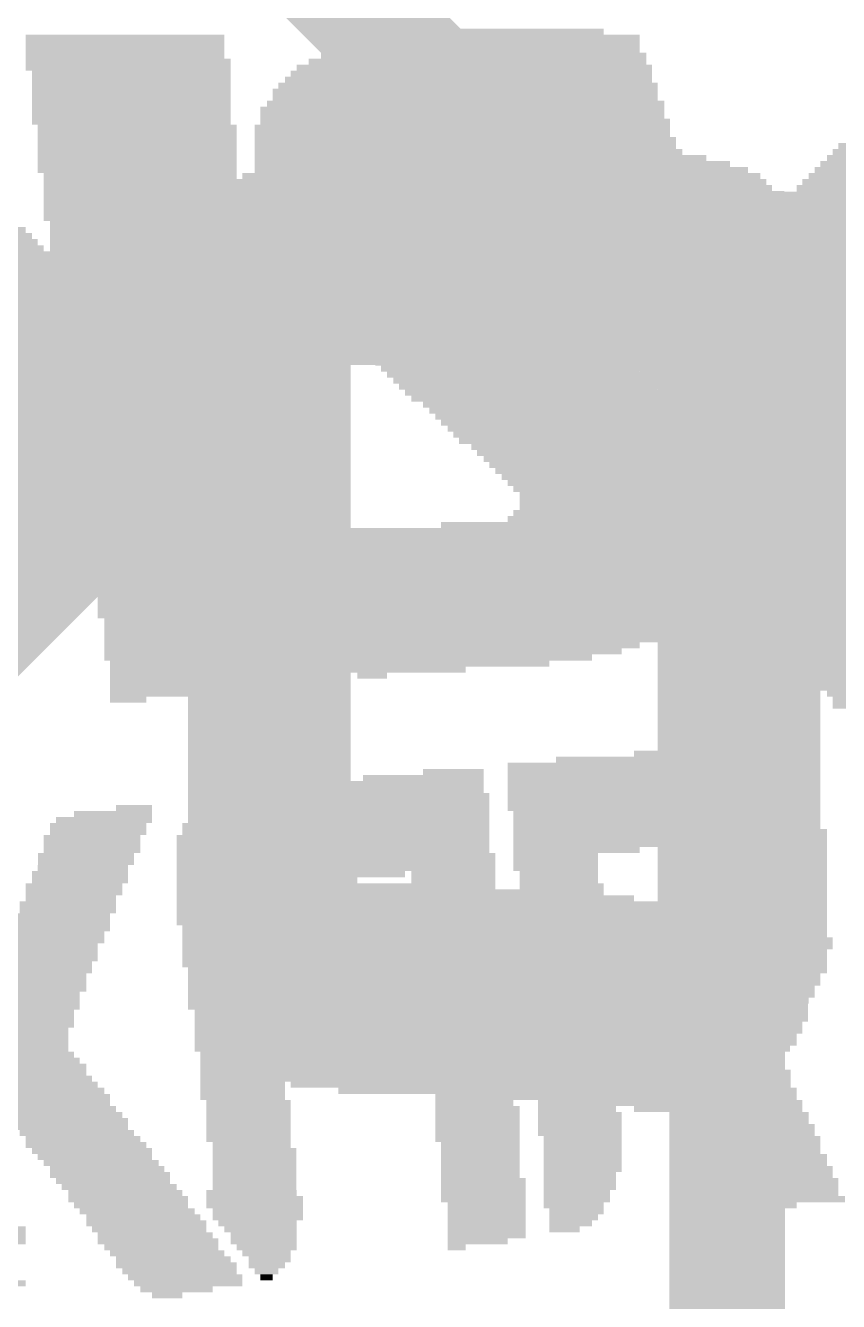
# Model space of a CAD drawing. Extents: x 0 to 53.3, y -0.3 to 28.3.
# Drawn here: x 21.156 to 24.013, y 7.578 to 12.065 of the extents above; entities that cross this region are included whole.
import ezdxf

# ---------------------------------------------------------------- set-up
doc = ezdxf.new("R2010")
doc.units = 0
for name, color, linetype in [('1', 12, 'CONTINUOUS'), ('16', 5, 'CONTINUOUS'), ('200', 132, 'CONTINUOUS'), ('201', 6, 'CONTINUOUS')]:
    doc.layers.add(name, color=color, linetype=linetype)

# ---------------------------------------------------------------- blocks, each defined once
blk = doc.blocks.new('RECT')
blk.add_solid([(-0.5, -0.5), (0.5, -0.5), (-0.5, 0.5), (0.5, 0.5)])

msp = doc.modelspace()

# ---------------------------------------------------------------- linework, layer by layer
at = {"layer": '1', "const_width": 0.4064}
for points in [[(14.2429, 20.208), (23.622, 10.8289)], [(23.622, 10.8289), (23.622, 2.286)]]:
    msp.add_lwpolyline(points, dxfattribs=at)
at = {"layer": '1', "const_width": 0.2032}
for points in [[(23.7236, 10.8289, 1), (23.5204, 10.8289)], [(23.5502, 10.7571, 1), (23.6938, 10.9007)]]:
    msp.add_lwpolyline(points, format="xyb", dxfattribs=at)
at = {"layer": '16', "const_width": 0.6096}
for points in [[(22.098, 11.176), (17.78, 6.858)], [(28.2109, 11.176), (22.098, 11.176)]]:
    msp.add_lwpolyline(points, dxfattribs=at)
at = {"layer": '16', "const_width": 0.3048}
for points in [[(22.098, 11.3284, 1), (22.098, 11.0236)], [(22.2058, 11.0682, 1), (21.9902, 11.2838)]]:
    msp.add_lwpolyline(points, format="xyb", dxfattribs=at)

# ---------------------------------------------------------------- block references
at = {"layer": '200'}
for p, xscale, yscale in [((21.5049, 12.0227), 0.6985, 0.0211), ((22.8498, 12.0227), 0.9296, 0.0211), ((22.86, 12.0438), 0.6553, 0.0211), ((21.5049, 12.0015), 0.6985, 0.0213), ((21.5049, 11.9803), 0.6985, 0.0211), ((22.7749, 11.9803), 1.0795, 0.0211), ((22.8067, 12.0015), 1.016, 0.0213), ((21.5049, 11.9592), 0.6985, 0.0211), ((21.5163, 11.938), 0.7214, 0.0213), ((22.7444, 11.938), 1.1862, 0.0213), ((22.766, 11.9592), 1.143, 0.0211), ((21.5163, 11.9168), 0.7214, 0.0211), ((21.5278, 11.8957), 0.6985, 0.0211), ((22.7228, 11.8957), 1.27, 0.0211), ((22.733, 11.9168), 1.2497, 0.0211), ((21.5278, 11.8745), 0.6985, 0.0213), ((21.5278, 11.8533), 0.6985, 0.0211), ((22.7114, 11.8533), 1.3335, 0.0211), ((22.7127, 11.8745), 1.2903, 0.0213), ((21.5278, 11.8322), 0.6985, 0.0211), ((21.5278, 11.811), 0.6985, 0.0213), ((22.7013, 11.8322), 1.3538, 0.0211), ((22.7013, 11.811), 1.3538, 0.0213), ((21.5278, 11.7898), 0.6985, 0.0211), ((21.5278, 11.7687), 0.6985, 0.0211), ((21.5278, 11.7475), 0.6985, 0.0213), ((22.6911, 11.7687), 1.4199, 0.0211), ((22.6911, 11.7475), 1.4199, 0.0213), ((22.7025, 11.7898), 1.397, 0.0211), ((21.5278, 11.7263), 0.6985, 0.0211), ((21.5481, 11.7052), 0.6985, 0.0211), ((22.6911, 11.7052), 1.4605, 0.0211), ((22.7013, 11.7263), 1.4402, 0.0211), ((21.5481, 11.684), 0.6985, 0.0213), ((21.5481, 11.6628), 0.6985, 0.0211), ((22.6911, 11.684), 1.4605, 0.0213), ((22.7013, 11.6628), 1.4808, 0.0211), ((21.5481, 11.6417), 0.6985, 0.0211), ((21.5481, 11.6205), 0.6985, 0.0213), ((22.7013, 11.6417), 1.4808, 0.0211), ((22.7127, 11.6205), 1.5037, 0.0213), ((24.7764, 11.6205), 1.5672, 0.0213), ((24.7866, 11.6417), 1.5469, 0.0211), ((21.5481, 11.5993), 0.6985, 0.0211), ((21.5481, 11.5782), 0.6985, 0.0211), ((22.7127, 11.5993), 1.5037, 0.0211), ((22.7127, 11.5782), 1.5037, 0.0211), ((24.765, 11.5782), 1.6307, 0.0211), ((24.7764, 11.5993), 1.6078, 0.0211), ((21.5481, 11.557), 0.6985, 0.0213), ((21.5583, 11.5358), 0.6782, 0.0211), ((22.7228, 11.557), 1.524, 0.0213), ((22.7228, 11.5358), 1.524, 0.0211), ((24.7548, 11.5358), 1.6916, 0.0211), ((24.7548, 11.557), 1.651, 0.0213), ((21.5684, 11.4935), 0.6985, 0.0213), ((21.5583, 11.5147), 0.6782, 0.0211), ((22.7228, 11.5147), 1.524, 0.0211), ((22.352, 11.4935), 0.7823, 0.0213), ((24.7333, 11.4935), 1.7348, 0.0213), ((24.7434, 11.5147), 1.7145, 0.0211), ((21.5684, 11.4723), 0.6985, 0.0211), ((21.5684, 11.4512), 0.6985, 0.0211), ((22.3418, 11.4723), 0.762, 0.0211), ((22.3418, 11.4512), 0.762, 0.0211), ((24.7345, 11.4512), 1.778, 0.0211), ((24.7333, 11.4723), 1.7348, 0.0211), ((21.5684, 11.43), 0.6985, 0.0213), ((21.5684, 11.4088), 0.6985, 0.0211), ((21.5684, 11.3877), 0.6985, 0.0211), ((22.3418, 11.43), 0.762, 0.0213), ((22.352, 11.4088), 0.7823, 0.0211), ((22.3622, 11.3877), 0.762, 0.0211), ((24.2468, 11.3877), 0.889, 0.0211), ((24.3307, 11.43), 1.016, 0.0213), ((24.2888, 11.4088), 0.9322, 0.0211), ((20.4889, 11.3453), 1.3335, 0.0211), ((21.5798, 11.3665), 0.6756, 0.0213), ((21.5798, 11.3453), 0.6756, 0.0211), ((22.3736, 11.3665), 0.7849, 0.0213), ((22.3838, 11.3453), 0.8052, 0.0211), ((24.2049, 11.3665), 0.8458, 0.0213), ((24.1948, 11.3453), 0.8255, 0.0211), ((20.5003, 11.3242), 1.3564, 0.0211), ((20.5105, 11.303), 1.3767, 0.0213), ((21.5798, 11.3242), 0.6756, 0.0211), ((21.5913, 11.303), 0.6985, 0.0213), ((22.4053, 11.3242), 0.8026, 0.0211), ((22.4168, 11.303), 0.8255, 0.0213), ((24.1516, 11.303), 0.7849, 0.0213), ((24.1618, 11.3242), 0.8052, 0.0211), ((20.5207, 11.2818), 1.397, 0.0211), ((20.8928, 11.2607), 2.0955, 0.0211), ((21.5913, 11.2818), 0.6985, 0.0211), ((22.4371, 11.2818), 0.8255, 0.0211), ((22.4473, 11.2607), 0.8458, 0.0211), ((24.13, 11.2818), 0.7823, 0.0211), ((24.1198, 11.2607), 0.762, 0.0211), ((20.8928, 11.2395), 2.0955, 0.0213), ((20.8928, 11.2183), 2.0955, 0.0211), ((22.4688, 11.2395), 0.8484, 0.0213), ((22.479, 11.2183), 0.8687, 0.0211), ((24.0881, 11.2183), 0.7391, 0.0211), ((24.1097, 11.2395), 0.7417, 0.0213), ((20.8928, 11.1972), 2.0955, 0.0211), ((20.8928, 11.176), 2.0955, 0.0213), ((22.512, 11.1972), 0.889, 0.0211), ((22.5323, 11.176), 0.889, 0.0213), ((24.0779, 11.1972), 0.7188, 0.0211), ((24.0779, 11.176), 0.7188, 0.0213), ((20.8928, 11.1548), 2.0955, 0.0211), ((20.9029, 11.1337), 2.0752, 0.0211), ((22.5425, 11.1548), 0.9093, 0.0211), ((22.5641, 11.1337), 0.9119, 0.0211), ((24.0563, 11.1548), 0.7214, 0.0211), ((24.0449, 11.1337), 0.6985, 0.0211), ((20.9029, 11.1125), 2.0752, 0.0213), ((20.9131, 11.0913), 2.0955, 0.0211), ((22.5857, 11.1125), 0.9093, 0.0213), ((22.606, 11.0913), 0.9093, 0.0211), ((24.0246, 11.0913), 0.6985, 0.0211), ((24.0449, 11.1125), 0.6985, 0.0213), ((20.9131, 11.0702), 2.0955, 0.0211), ((20.9131, 11.049), 2.0955, 0.0213), ((22.6276, 11.0702), 0.9119, 0.0211), ((22.6492, 11.049), 0.9093, 0.0213), ((24.0246, 11.0702), 0.6985, 0.0211), ((24.0144, 11.049), 0.6782, 0.0213), ((20.9131, 11.0278), 2.0955, 0.0211), ((20.9232, 11.0067), 2.0752, 0.0211), ((21.2839, 10.9855), 1.3538, 0.0213), ((22.6695, 11.0278), 0.9093, 0.0211), ((22.6911, 11.0067), 0.9119, 0.0211), ((22.7127, 10.9855), 0.9093, 0.0213), ((24.5859, 10.9855), 1.8618, 0.0213), ((24.0144, 11.0278), 0.6782, 0.0211), ((24.1097, 11.0067), 0.8687, 0.0211), ((21.2941, 10.9643), 1.3335, 0.0211), ((21.3042, 10.9432), 1.3132, 0.0211), ((22.733, 10.9643), 0.9093, 0.0211), ((22.7647, 10.9432), 0.9322, 0.0211), ((24.5859, 10.9643), 1.8618, 0.0211), ((24.5859, 10.9432), 1.8618, 0.0211), ((21.3157, 10.922), 1.2903, 0.0213), ((21.336, 10.9008), 1.2903, 0.0211), ((22.7863, 10.922), 0.9296, 0.0213), ((22.8181, 10.9008), 0.9119, 0.0211), ((24.5859, 10.922), 1.8618, 0.0213), ((24.5859, 10.9008), 1.8618, 0.0211), ((21.3462, 10.8797), 1.27, 0.0211), ((21.3576, 10.8585), 1.2471, 0.0213), ((22.8397, 10.8797), 0.9093, 0.0211), ((22.86, 10.8585), 0.9093, 0.0213), ((24.5859, 10.8797), 1.8618, 0.0211), ((24.5859, 10.8585), 1.8618, 0.0213), ((21.3678, 10.8373), 1.2268, 0.0211), ((21.3893, 10.8162), 1.1836, 0.0211), ((22.8816, 10.8373), 0.9119, 0.0211), ((22.9032, 10.8162), 0.9093, 0.0211), ((24.5859, 10.8373), 1.8618, 0.0211), ((24.5859, 10.8162), 1.8618, 0.0211), ((21.3995, 10.795), 1.1633, 0.0213), ((21.4097, 10.7738), 1.143, 0.0211), ((22.9235, 10.795), 0.9093, 0.0213), ((22.9451, 10.7738), 0.9119, 0.0211), ((24.5859, 10.795), 1.8618, 0.0213), ((24.5859, 10.7738), 1.8618, 0.0211), ((21.4211, 10.7527), 1.1201, 0.0211), ((21.4427, 10.7315), 1.1227, 0.0213), ((22.9667, 10.7527), 0.9093, 0.0211), ((22.9972, 10.7315), 0.889, 0.0213), ((24.5859, 10.7527), 1.8618, 0.0211), ((24.5961, 10.7315), 1.8821, 0.0213), ((21.4528, 10.7103), 1.1024, 0.0211), ((21.4643, 10.6892), 1.0795, 0.0211), ((23.02, 10.7103), 0.889, 0.0211), ((23.0403, 10.6892), 0.889, 0.0211), ((24.5961, 10.7103), 1.8821, 0.0211), ((24.5961, 10.6892), 1.8821, 0.0211), ((21.4846, 10.668), 1.0389, 0.0213), ((21.496, 10.6468), 1.016, 0.0211), ((21.5062, 10.6257), 0.9957, 0.0211), ((23.0607, 10.668), 0.889, 0.0213), ((23.0835, 10.6468), 0.889, 0.0211), ((23.0937, 10.6257), 0.8687, 0.0211), ((24.5961, 10.668), 1.8821, 0.0213), ((24.5961, 10.6468), 1.8821, 0.0211), ((24.5961, 10.6257), 1.8821, 0.0211), ((21.5163, 10.6045), 0.9754, 0.0213), ((21.5278, 10.5833), 0.9525, 0.0211), ((23.114, 10.6045), 0.8687, 0.0213), ((23.1457, 10.5833), 0.8458, 0.0211), ((24.5961, 10.6045), 1.8821, 0.0213), ((24.5961, 10.5833), 1.8821, 0.0211), ((21.5379, 10.5622), 0.9322, 0.0211), ((21.5583, 10.541), 0.9322, 0.0213), ((23.1559, 10.5622), 0.8255, 0.0211), ((23.1788, 10.541), 0.8255, 0.0213), ((24.5961, 10.5622), 1.8821, 0.0211), ((24.5961, 10.541), 1.8821, 0.0213), ((21.5798, 10.5198), 0.889, 0.0211), ((21.59, 10.4987), 0.8687, 0.0211), ((23.1889, 10.5198), 0.8052, 0.0211), ((23.2093, 10.4987), 0.8052, 0.0211), ((23.9725, 10.5198), 0.635, 0.0211), ((23.9725, 10.4987), 0.635, 0.0211), ((21.6014, 10.4775), 0.8458, 0.0213), ((21.6116, 10.4563), 0.8255, 0.0211), ((23.2207, 10.4775), 0.7823, 0.0213), ((23.2308, 10.4563), 0.762, 0.0211), ((23.9725, 10.4775), 0.635, 0.0213), ((23.9928, 10.4563), 0.635, 0.0211), ((21.6218, 10.4352), 0.8052, 0.0211), ((21.6332, 10.414), 0.7823, 0.0213), ((23.241, 10.4352), 0.7417, 0.0211), ((23.2626, 10.414), 0.7391, 0.0213), ((23.9928, 10.4352), 0.635, 0.0211), ((23.9928, 10.414), 0.635, 0.0213), ((21.6433, 10.3928), 0.762, 0.0211), ((21.6751, 10.3717), 0.7391, 0.0211), ((23.2626, 10.3928), 0.7391, 0.0211), ((23.2626, 10.3717), 0.7391, 0.0211), ((23.9928, 10.3928), 0.635, 0.0211), ((23.9928, 10.3717), 0.635, 0.0211), ((21.6852, 10.3505), 0.7188, 0.0213), ((21.6954, 10.3293), 0.6985, 0.0211), ((23.241, 10.3293), 0.7823, 0.0211), ((23.2512, 10.3505), 0.762, 0.0213), ((24.003, 10.3505), 0.6553, 0.0213), ((24.0132, 10.3293), 0.635, 0.0211), ((21.7068, 10.3082), 0.6756, 0.0211), ((21.7068, 10.287), 0.6756, 0.0213), ((21.717, 10.2658), 0.6553, 0.0211), ((22.8702, 10.2658), 1.524, 0.0211), ((22.9451, 10.287), 1.3741, 0.0213), ((23.1242, 10.3082), 1.016, 0.0211), ((24.0132, 10.3082), 0.635, 0.0211), ((24.0246, 10.287), 0.6579, 0.0213), ((24.0246, 10.2658), 0.6579, 0.0211), ((21.717, 10.2447), 0.6553, 0.0211), ((21.717, 10.2235), 0.6553, 0.0213), ((22.8702, 10.2447), 1.524, 0.0211), ((22.8702, 10.2235), 1.524, 0.0213), ((24.036, 10.2447), 0.635, 0.0211), ((24.0462, 10.2235), 0.6553, 0.0213), ((21.7284, 10.2023), 0.6782, 0.0211), ((21.7284, 10.1812), 0.6782, 0.0211), ((22.8816, 10.2023), 1.5011, 0.0211), ((22.8714, 10.1812), 1.4808, 0.0211), ((24.0462, 10.2023), 0.6553, 0.0211), ((24.0665, 10.1812), 0.6553, 0.0211), ((21.7284, 10.16), 0.6782, 0.0213), ((21.7284, 10.1388), 0.6782, 0.0211), ((22.8816, 10.16), 1.4605, 0.0213), ((22.8816, 10.1388), 1.4605, 0.0211), ((24.0779, 10.1388), 0.6782, 0.0211), ((24.0665, 10.16), 0.6553, 0.0213), ((21.7386, 10.1177), 0.6579, 0.0211), ((21.7386, 10.0965), 0.6579, 0.0213), ((22.8816, 10.1177), 1.4199, 0.0211), ((22.8816, 10.0965), 1.4199, 0.0213), ((24.0881, 10.1177), 0.6579, 0.0211), ((24.0983, 10.0965), 0.6782, 0.0213), ((21.7386, 10.0753), 0.6579, 0.0211), ((21.7386, 10.0542), 0.6579, 0.0211), ((22.8816, 10.0753), 1.3741, 0.0211), ((22.8816, 10.0542), 1.3741, 0.0211), ((24.1198, 10.0542), 0.6756, 0.0211), ((24.1097, 10.0753), 0.6553, 0.0211), ((21.7488, 10.033), 0.6782, 0.0213), ((21.7488, 10.0118), 0.6782, 0.0211), ((22.8714, 10.033), 1.3538, 0.0213), ((22.8714, 10.0118), 1.3132, 0.0211), ((24.1198, 10.033), 0.6756, 0.0213), ((24.1414, 10.0118), 0.6782, 0.0211), ((21.7488, 9.9907), 0.6782, 0.0211), ((21.7602, 9.9695), 0.6553, 0.0213), ((22.86, 9.9907), 1.2903, 0.0211), ((22.86, 9.9695), 1.2497, 0.0213), ((24.1516, 9.9907), 0.6985, 0.0211), ((24.1618, 9.9695), 0.6782, 0.0213), ((21.7602, 9.9483), 0.6553, 0.0211), ((21.7602, 9.9272), 0.6553, 0.0211), ((22.8384, 9.9483), 1.2065, 0.0211), ((22.8397, 9.9272), 1.1633, 0.0211), ((24.1719, 9.9483), 0.6985, 0.0211), ((24.1948, 9.9272), 0.6985, 0.0211), ((21.7703, 9.8637), 0.6756, 0.0211), ((21.7602, 9.906), 0.6553, 0.0213), ((21.7602, 9.8848), 0.6553, 0.0211), ((22.7863, 9.8848), 1.0566, 0.0211), ((22.8181, 9.906), 1.1201, 0.0213), ((22.7647, 9.8637), 0.9728, 0.0211), ((24.1948, 9.906), 0.6985, 0.0213), ((24.2049, 9.8848), 0.6782, 0.0211), ((24.1833, 9.8637), 0.635, 0.0211), ((21.7703, 9.8425), 0.6756, 0.0213), ((21.7805, 9.8213), 0.6553, 0.0211), ((22.7127, 9.8425), 0.8687, 0.0213), ((22.6479, 9.8213), 0.6985, 0.0211), ((24.1719, 9.8425), 0.5715, 0.0213), ((24.1732, 9.8213), 0.5283, 0.0211), ((21.7805, 9.8002), 0.6553, 0.0211), ((21.7805, 9.779), 0.6553, 0.0213), ((22.5006, 9.8002), 0.4039, 0.0211), ((22.3736, 9.779), 0.1041, 0.0213), ((24.1516, 9.8002), 0.4851, 0.0211), ((24.1516, 9.779), 0.4445, 0.0213), ((21.717, 9.7367), 0.5283, 0.0211), ((21.7805, 9.7578), 0.6553, 0.0211), ((24.13, 9.7367), 0.3607, 0.0211), ((24.1402, 9.7578), 0.381, 0.0211), ((21.6116, 9.7155), 0.3175, 0.0213), ((21.5163, 9.6943), 0.127, 0.0211), ((24.1198, 9.7155), 0.2946, 0.0213), ((24.1198, 9.6943), 0.254, 0.0211), ((24.0983, 9.6732), 0.2108, 0.0211), ((23.5585, 9.5038), 0.5283, 0.0211), ((23.6969, 9.525), 0.1702, 0.0213), ((23.368, 9.4615), 1.0363, 0.0213), ((23.4429, 9.4827), 0.8458, 0.0211), ((22.5539, 9.4192), 0.4242, 0.0211), ((22.6593, 9.4403), 0.2134, 0.0211), ((23.3794, 9.4403), 1.0592, 0.0211), ((23.3794, 9.4192), 1.0592, 0.0211), ((22.3736, 9.3768), 0.7849, 0.0211), ((22.4587, 9.398), 0.6147, 0.0213), ((23.3896, 9.398), 1.0795, 0.0213), ((23.3896, 9.3768), 1.0795, 0.0211), ((22.2885, 9.3345), 0.9957, 0.0213), ((22.3101, 9.3557), 0.9525, 0.0211), ((23.3998, 9.3557), 1.0998, 0.0211), ((23.3998, 9.3345), 1.0998, 0.0213), ((21.463, 9.2922), 0.2743, 0.0211), ((21.5367, 9.3133), 0.127, 0.0211), ((22.2682, 9.2922), 1.0363, 0.0211), ((22.2783, 9.3133), 1.016, 0.0211), ((23.3998, 9.3133), 1.0998, 0.0211), ((23.4099, 9.2922), 1.0795, 0.0211), ((21.4109, 9.2498), 0.3378, 0.0211), ((21.4313, 9.271), 0.3378, 0.0213), ((22.2466, 9.2498), 1.0795, 0.0211), ((22.2568, 9.271), 1.0592, 0.0213), ((23.4099, 9.271), 1.0795, 0.0213), ((23.4099, 9.2498), 1.0795, 0.0211), ((21.3893, 9.2075), 0.3404, 0.0213), ((21.4109, 9.2287), 0.3378, 0.0211), ((22.2364, 9.2075), 1.0998, 0.0213), ((22.2466, 9.2287), 1.0795, 0.0211), ((23.4213, 9.2287), 1.1024, 0.0211), ((23.4213, 9.2075), 1.1024, 0.0213), ((21.3678, 9.144), 0.3378, 0.0213), ((21.3893, 9.1863), 0.3404, 0.0211), ((21.3893, 9.1652), 0.3404, 0.0211), ((22.2364, 9.1863), 1.0998, 0.0211), ((22.2364, 9.1652), 1.0998, 0.0211), ((22.2466, 9.144), 1.1201, 0.0213), ((23.2194, 9.1863), 0.6985, 0.0211), ((23.0924, 9.1652), 0.4445, 0.0211), ((23.0188, 9.144), 0.2972, 0.0213), ((23.8239, 9.1863), 0.2972, 0.0211), ((23.8239, 9.1652), 0.2972, 0.0211), ((23.8239, 9.144), 0.2972, 0.0213), ((21.3678, 9.1228), 0.3378, 0.0211), ((21.3576, 9.1017), 0.3175, 0.0211), ((22.2466, 9.1228), 1.1201, 0.0211), ((22.2466, 9.1017), 1.1201, 0.0211), ((23.0188, 9.1228), 0.2972, 0.0211), ((23.0188, 9.1017), 0.2972, 0.0211), ((23.8239, 9.1228), 0.2972, 0.0211), ((23.8239, 9.1017), 0.2972, 0.0211), ((21.3474, 9.0805), 0.3378, 0.0213), ((21.3474, 9.0593), 0.3378, 0.0211), ((22.0878, 9.0805), 0.8026, 0.0213), ((22.004, 9.0593), 0.635, 0.0211), ((22.6593, 9.0805), 0.2946, 0.0213), ((22.6593, 9.0593), 0.2946, 0.0211), ((23.0302, 9.0805), 0.2743, 0.0213), ((23.0302, 9.0593), 0.2743, 0.0211), ((23.8239, 9.0805), 0.2972, 0.0213), ((23.8239, 9.0593), 0.2972, 0.0211), ((21.3258, 9.0382), 0.3404, 0.0211), ((21.3258, 9.017), 0.3404, 0.0213), ((21.9189, 9.0382), 0.4648, 0.0211), ((21.8338, 9.017), 0.2946, 0.0213), ((22.6593, 9.0382), 0.2946, 0.0211), ((22.6593, 9.017), 0.2946, 0.0213), ((23.0403, 9.0382), 0.2946, 0.0211), ((23.0403, 9.017), 0.2946, 0.0213), ((23.8341, 9.0382), 0.2769, 0.0211), ((23.8341, 9.017), 0.2769, 0.0213), ((21.3042, 8.9747), 0.3378, 0.0211), ((21.3144, 8.9958), 0.3175, 0.0211), ((21.8338, 8.9958), 0.2946, 0.0211), ((21.8338, 8.9747), 0.2946, 0.0211), ((22.6593, 8.9958), 0.2946, 0.0211), ((22.6593, 8.9747), 0.2946, 0.0211), ((23.0403, 8.9958), 0.2946, 0.0211), ((23.0403, 8.9747), 0.2946, 0.0211), ((23.8341, 8.9958), 0.2769, 0.0211), ((23.8341, 8.9747), 0.2769, 0.0211), ((21.2839, 8.9323), 0.3378, 0.0211), ((21.3042, 8.9535), 0.3378, 0.0213), ((21.8453, 8.9535), 0.3175, 0.0213), ((21.8453, 8.9323), 0.3175, 0.0211), ((22.6593, 8.9535), 0.2946, 0.0213), ((22.6695, 8.9323), 0.2743, 0.0211), ((23.0403, 8.9535), 0.2946, 0.0213), ((23.0403, 8.9323), 0.2946, 0.0211), ((23.8341, 8.9535), 0.2769, 0.0213), ((23.8341, 8.9323), 0.2769, 0.0211), ((21.2839, 8.9112), 0.3378, 0.0211), ((21.2839, 8.89), 0.3378, 0.0213), ((21.8453, 8.9112), 0.3175, 0.0211), ((21.8554, 8.89), 0.2972, 0.0213), ((22.6809, 8.9112), 0.2972, 0.0211), ((22.6809, 8.89), 0.2972, 0.0213), ((23.0403, 8.9112), 0.2946, 0.0211), ((23.0403, 8.89), 0.2946, 0.0213), ((23.7604, 8.89), 0.4242, 0.0213), ((23.8341, 8.9112), 0.2769, 0.0211), ((21.2623, 8.8688), 0.3404, 0.0211), ((21.2623, 8.8477), 0.3404, 0.0211), ((21.8554, 8.8688), 0.2972, 0.0211), ((21.8554, 8.8477), 0.2972, 0.0211), ((22.6809, 8.8688), 0.2972, 0.0211), ((22.6809, 8.8477), 0.2972, 0.0211), ((23.0403, 8.8688), 0.2946, 0.0211), ((23.0505, 8.8477), 0.2743, 0.0211), ((23.6436, 8.8477), 0.6985, 0.0211), ((23.655, 8.8688), 0.635, 0.0211), ((21.2408, 8.8053), 0.3378, 0.0211), ((21.2509, 8.8265), 0.3175, 0.0213), ((21.8554, 8.8265), 0.2972, 0.0213), ((21.8554, 8.8053), 0.2972, 0.0211), ((22.6809, 8.8265), 0.2972, 0.0213), ((22.6809, 8.8053), 0.2972, 0.0211), ((23.0505, 8.8265), 0.2743, 0.0213), ((23.0505, 8.8053), 0.2743, 0.0211), ((23.6538, 8.8265), 0.6782, 0.0213), ((23.6436, 8.8053), 0.6579, 0.0211), ((21.2204, 8.7418), 0.3378, 0.0211), ((21.2306, 8.763), 0.3175, 0.0213), ((21.2408, 8.7842), 0.3378, 0.0211), ((21.8656, 8.7842), 0.3175, 0.0211), ((21.8656, 8.763), 0.3175, 0.0213), ((21.8758, 8.7418), 0.2972, 0.0211), ((22.5438, 8.7418), 0.5715, 0.0211), ((22.6174, 8.763), 0.4242, 0.0213), ((22.6809, 8.7842), 0.2972, 0.0211), ((23.0619, 8.7842), 0.2972, 0.0211), ((23.0619, 8.763), 0.2972, 0.0213), ((23.0619, 8.7418), 0.2972, 0.0211), ((23.655, 8.7842), 0.635, 0.0211), ((23.655, 8.763), 0.635, 0.0213), ((23.6652, 8.7418), 0.6147, 0.0211), ((21.1988, 8.6995), 0.3404, 0.0213), ((21.2103, 8.7207), 0.3175, 0.0211), ((22.2885, 8.6995), 1.1227, 0.0213), ((21.8758, 8.7207), 0.2972, 0.0211), ((22.4688, 8.7207), 0.7214, 0.0211), ((23.0619, 8.7207), 0.2972, 0.0211), ((23.0619, 8.6995), 0.2972, 0.0213), ((23.6538, 8.7207), 0.5918, 0.0211), ((23.6639, 8.6995), 0.5715, 0.0213), ((21.1988, 8.6783), 0.3404, 0.0211), ((21.1874, 8.6572), 0.3175, 0.0211), ((22.2885, 8.6783), 1.1227, 0.0211), ((22.2885, 8.6572), 1.1227, 0.0211), ((23.0619, 8.6783), 0.2972, 0.0211), ((23.0619, 8.6572), 0.2972, 0.0211), ((23.6538, 8.6783), 0.5512, 0.0211), ((23.6652, 8.6572), 0.5283, 0.0211), ((21.0287, 8.636), 0.635, 0.0213), ((21.0287, 8.6148), 0.635, 0.0211), ((22.2885, 8.636), 1.1227, 0.0213), ((22.2885, 8.6148), 1.1227, 0.0211), ((23.0619, 8.636), 0.2972, 0.0213), ((23.0721, 8.6148), 0.2769, 0.0211), ((23.655, 8.636), 0.508, 0.0213), ((23.6538, 8.6148), 0.4648, 0.0211), ((21.0185, 8.5937), 0.6147, 0.0211), ((21.0185, 8.5725), 0.6147, 0.0213), ((22.2999, 8.5937), 1.0998, 0.0211), ((22.2999, 8.5725), 1.0998, 0.0213), ((23.0721, 8.5937), 0.2769, 0.0211), ((23.0721, 8.5725), 0.2769, 0.0213), ((23.6334, 8.5937), 0.4242, 0.0211), ((23.622, 8.5725), 0.3607, 0.0213), ((21.0185, 8.5513), 0.6147, 0.0211), ((21.0083, 8.5302), 0.5944, 0.0211), ((22.2999, 8.5513), 1.0998, 0.0211), ((22.2999, 8.5302), 1.0998, 0.0211), ((23.0721, 8.5513), 0.2769, 0.0211), ((23.0721, 8.5302), 0.2769, 0.0211), ((23.6004, 8.5513), 0.3175, 0.0211), ((23.6118, 8.5302), 0.2946, 0.0211), ((21.0198, 8.509), 0.5715, 0.0213), ((21.0198, 8.4878), 0.5715, 0.0211), ((22.2999, 8.509), 1.0998, 0.0213), ((22.3101, 8.4878), 1.1201, 0.0211), ((23.0823, 8.509), 0.2972, 0.0213), ((23.0823, 8.4878), 0.2972, 0.0211), ((23.6233, 8.509), 0.3175, 0.0213), ((23.6334, 8.4878), 0.2972, 0.0211), ((21.0198, 8.4667), 0.5715, 0.0211), ((21.0299, 8.4455), 0.5918, 0.0213), ((22.3101, 8.4667), 1.1201, 0.0211), ((22.3203, 8.4455), 1.0998, 0.0213), ((23.0823, 8.4667), 0.2972, 0.0211), ((23.0823, 8.4455), 0.2972, 0.0213), ((23.6436, 8.4667), 0.3175, 0.0211), ((23.6538, 8.4455), 0.2972, 0.0213), ((21.0401, 8.4243), 0.6121, 0.0211), ((21.0515, 8.4032), 0.635, 0.0211), ((21.0617, 8.382), 0.6147, 0.0213), ((22.0878, 8.4032), 0.635, 0.0211), ((22.1615, 8.4243), 0.7823, 0.0211), ((22.0142, 8.382), 0.4877, 0.0213), ((22.7228, 8.4243), 0.2946, 0.0211), ((22.7228, 8.4032), 0.2946, 0.0211), ((22.7228, 8.382), 0.2946, 0.0213), ((23.0823, 8.4243), 0.2972, 0.0211), ((23.0823, 8.4032), 0.2972, 0.0211), ((23.0937, 8.382), 0.2743, 0.0213), ((23.6639, 8.4243), 0.3175, 0.0211), ((23.6753, 8.4032), 0.2946, 0.0211), ((23.6868, 8.382), 0.3175, 0.0213), ((21.0718, 8.3608), 0.635, 0.0211), ((21.082, 8.3397), 0.6553, 0.0211), ((21.9189, 8.3397), 0.2972, 0.0211), ((21.9507, 8.3608), 0.3607, 0.0211), ((22.7228, 8.3608), 0.2946, 0.0211), ((22.733, 8.3397), 0.2743, 0.0211), ((23.0937, 8.3608), 0.2743, 0.0211), ((23.0937, 8.3397), 0.2743, 0.0211), ((23.6969, 8.3608), 0.2972, 0.0211), ((23.6969, 8.3397), 0.2972, 0.0211), ((21.0934, 8.3185), 0.6782, 0.0213), ((21.1036, 8.2973), 0.6985, 0.0211), ((21.9189, 8.3185), 0.2972, 0.0213), ((21.9189, 8.2973), 0.2972, 0.0211), ((22.733, 8.3185), 0.2743, 0.0213), ((22.733, 8.2973), 0.2743, 0.0211), ((23.0937, 8.3185), 0.2743, 0.0213), ((23.0937, 8.2973), 0.2743, 0.0211), ((23.7172, 8.3185), 0.2972, 0.0213), ((23.7172, 8.2973), 0.2972, 0.0211), ((21.1137, 8.2762), 0.6782, 0.0211), ((21.1239, 8.255), 0.6985, 0.0213), ((21.9393, 8.2762), 0.2972, 0.0211), ((21.9393, 8.255), 0.2972, 0.0213), ((22.7444, 8.255), 0.2972, 0.0213), ((22.733, 8.2762), 0.2743, 0.0211), ((23.0937, 8.2762), 0.2743, 0.0211), ((23.0937, 8.255), 0.2743, 0.0213), ((23.7388, 8.2762), 0.2946, 0.0211), ((23.7388, 8.255), 0.2946, 0.0213), ((21.1455, 8.2127), 0.7417, 0.0211), ((21.2941, 8.2338), 0.4039, 0.0211), ((21.9393, 8.2338), 0.2972, 0.0211), ((21.9393, 8.2127), 0.2972, 0.0211), ((22.7444, 8.2338), 0.2972, 0.0211), ((22.7444, 8.2127), 0.2972, 0.0211), ((23.1038, 8.2338), 0.2946, 0.0211), ((23.1038, 8.2127), 0.2946, 0.0211), ((23.7604, 8.2338), 0.2972, 0.0211), ((23.7604, 8.2127), 0.2972, 0.0211), ((21.3157, 8.1915), 0.4013, 0.0213), ((21.336, 8.1703), 0.4013, 0.0211), ((21.9393, 8.1915), 0.2972, 0.0213), ((21.9393, 8.1703), 0.2972, 0.0211), ((22.7444, 8.1915), 0.2972, 0.0213), ((22.7444, 8.1703), 0.2972, 0.0211), ((23.1038, 8.1915), 0.2946, 0.0213), ((23.1038, 8.1703), 0.2946, 0.0211), ((23.7808, 8.1915), 0.2972, 0.0213), ((23.7808, 8.1703), 0.2972, 0.0211), ((21.3576, 8.1492), 0.4039, 0.0211), ((21.3678, 8.128), 0.4242, 0.0213), ((21.9393, 8.1492), 0.2972, 0.0211), ((21.9507, 8.128), 0.2743, 0.0213), ((22.7444, 8.1492), 0.2972, 0.0211), ((22.7546, 8.128), 0.2769, 0.0213), ((23.114, 8.1492), 0.2743, 0.0211), ((23.114, 8.128), 0.2743, 0.0213), ((23.8023, 8.1492), 0.2946, 0.0211), ((23.8023, 8.128), 0.2946, 0.0213), ((21.3893, 8.1068), 0.4216, 0.0211), ((21.3995, 8.0857), 0.4013, 0.0211), ((21.9608, 8.1068), 0.2946, 0.0211), ((21.9608, 8.0857), 0.2946, 0.0211), ((22.7546, 8.1068), 0.2769, 0.0211), ((22.7546, 8.0857), 0.2769, 0.0211), ((23.114, 8.1068), 0.2743, 0.0211), ((23.114, 8.0857), 0.2743, 0.0211), ((23.8023, 8.1068), 0.2946, 0.0211), ((23.8239, 8.0857), 0.2972, 0.0211), ((21.4211, 8.0645), 0.4039, 0.0213), ((21.4427, 8.0433), 0.4013, 0.0211), ((21.4528, 8.0222), 0.4216, 0.0211), ((21.9608, 8.0645), 0.2946, 0.0213), ((21.9608, 8.0433), 0.2946, 0.0211), ((21.9608, 8.0222), 0.2946, 0.0211), ((22.7546, 8.0645), 0.2769, 0.0213), ((22.7546, 8.0433), 0.2769, 0.0211), ((22.7546, 8.0222), 0.2769, 0.0211), ((23.1038, 8.0222), 0.254, 0.0211), ((23.114, 8.0645), 0.2743, 0.0213), ((23.114, 8.0433), 0.2743, 0.0211), ((23.8239, 8.0645), 0.2972, 0.0213), ((23.8443, 8.0433), 0.2972, 0.0211), ((23.8443, 8.0222), 0.2972, 0.0211), ((21.463, 8.001), 0.4013, 0.0213), ((21.4846, 7.9798), 0.4039, 0.0211), ((21.9608, 8.001), 0.2946, 0.0213), ((21.9608, 7.9798), 0.2946, 0.0211), ((22.7647, 8.001), 0.2972, 0.0213), ((22.7647, 7.9798), 0.2972, 0.0211), ((23.1038, 8.001), 0.254, 0.0213), ((23.1038, 7.9798), 0.254, 0.0211), ((23.8658, 8.001), 0.2946, 0.0213), ((23.8658, 7.9798), 0.2946, 0.0211), ((21.5163, 7.9375), 0.4216, 0.0213), ((21.5062, 7.9587), 0.4013, 0.0211), ((21.9494, 7.9587), 0.3175, 0.0211), ((21.9608, 7.9375), 0.3404, 0.0213), ((22.7647, 7.9587), 0.2972, 0.0211), ((22.7647, 7.9375), 0.2972, 0.0213), ((23.0937, 7.9587), 0.2337, 0.0211), ((23.0937, 7.9375), 0.2337, 0.0213), ((23.8874, 7.9375), 0.2972, 0.0213), ((23.876, 7.9587), 0.2743, 0.0211), ((21.5265, 7.9163), 0.4013, 0.0211), ((21.5481, 7.8952), 0.4039, 0.0211), ((21.9608, 7.9163), 0.3404, 0.0211), ((21.9723, 7.8952), 0.3175, 0.0211), ((22.7762, 7.9163), 0.2743, 0.0211), ((22.7762, 7.8952), 0.2743, 0.0211), ((23.0823, 7.9163), 0.2108, 0.0211), ((23.0924, 7.8952), 0.1905, 0.0211), ((23.8023, 7.9163), 0.127, 0.0211), ((21.5798, 7.8528), 0.4216, 0.0211), ((21.5697, 7.874), 0.4013, 0.0213), ((21.9723, 7.874), 0.3175, 0.0213), ((21.971, 7.8528), 0.2743, 0.0211), ((22.7762, 7.874), 0.2743, 0.0213), ((22.7762, 7.8528), 0.2743, 0.0211), ((23.0721, 7.8528), 0.1499, 0.0211), ((23.0823, 7.874), 0.1702, 0.0213), ((20.9969, 7.8317), 0.3175, 0.0211), ((20.9969, 7.8105), 0.3175, 0.0213), ((21.59, 7.8317), 0.4013, 0.0211), ((21.6116, 7.8105), 0.4039, 0.0213), ((21.9812, 7.8317), 0.254, 0.0211), ((21.9926, 7.8105), 0.2311, 0.0213), ((22.7762, 7.8317), 0.2743, 0.0211), ((22.7762, 7.8105), 0.2743, 0.0213), ((23.0505, 7.8317), 0.1067, 0.0211), ((20.9969, 7.7893), 0.3175, 0.0211), ((21.6218, 7.7893), 0.4242, 0.0211), ((21.6332, 7.7682), 0.4013, 0.0211), ((21.9926, 7.7893), 0.2311, 0.0211), ((22.0028, 7.7682), 0.2108, 0.0211), ((22.7444, 7.7893), 0.2108, 0.0211), ((22.6708, 7.7682), 0.0635, 0.0211), ((21.6535, 7.747), 0.4013, 0.0213), ((21.6751, 7.7258), 0.4039, 0.0211), ((22.0028, 7.747), 0.1702, 0.0213), ((22.0142, 7.7258), 0.1473, 0.0211), ((21.6852, 7.7047), 0.4242, 0.0211), ((21.6967, 7.6835), 0.4013, 0.0213), ((22.004, 7.7047), 0.127, 0.0211), ((22.0028, 7.6835), 0.0838, 0.0213), ((21.0185, 7.6412), 0.2743, 0.0211), ((21.717, 7.6623), 0.4013, 0.0211), ((21.7272, 7.6412), 0.381, 0.0211), ((21.6865, 7.62), 0.254, 0.0213), ((22.0028, 7.6623), 0.0432, 0.0211), ((21.6535, 7.5988), 0.1067, 0.0211)]:
    msp.add_blockref('RECT', p, dxfattribs=dict(at, xscale=xscale, yscale=yscale))
at = {"layer": '201', "rotation": 180}
for p, xscale, yscale in [((22.319, 11.6205), 0.381, 0.0213), ((22.8168, 11.5782), 1.6307, 0.0211), ((22.7965, 11.5993), 1.5037, 0.0211), ((22.8283, 11.5358), 1.8212, 0.0211), ((22.8283, 11.557), 1.7348, 0.0213), ((22.827, 11.4935), 1.905, 0.0213), ((22.8283, 11.5147), 1.8618, 0.0211), ((22.8384, 11.4512), 2.0091, 0.0211), ((22.8384, 11.4723), 1.9685, 0.0211), ((22.8384, 11.3877), 2.0955, 0.0211), ((22.8384, 11.4088), 2.0549, 0.0211), ((22.827, 11.43), 2.032, 0.0213), ((22.8384, 11.3665), 2.1361, 0.0213), ((22.8384, 11.3453), 2.1361, 0.0211), ((22.8384, 11.303), 2.1819, 0.0213), ((22.8498, 11.3242), 2.159, 0.0211), ((22.8486, 11.2818), 2.2022, 0.0211), ((22.8486, 11.2607), 2.2022, 0.0211), ((22.8384, 11.2395), 2.2225, 0.0213), ((22.8486, 11.2183), 2.2428, 0.0211), ((22.8486, 11.1972), 2.2428, 0.0211), ((22.8486, 11.176), 2.2428, 0.0213), ((22.8486, 11.1548), 2.2428, 0.0211), ((22.8486, 11.1337), 2.2428, 0.0211), ((22.8486, 11.1125), 2.2428, 0.0213), ((22.8486, 11.0913), 2.2428, 0.0211), ((22.8486, 11.0702), 2.2428, 0.0211), ((22.8486, 11.049), 2.2428, 0.0213), ((22.0129, 10.9855), 0.5715, 0.0213), ((22.8486, 11.0278), 2.2428, 0.0211), ((22.8486, 11.0067), 2.2428, 0.0211), ((23.1978, 10.9855), 1.5443, 0.0213), ((22.0129, 10.9643), 0.5715, 0.0211), ((22.0129, 10.9432), 0.5715, 0.0211), ((23.5572, 10.9643), 0.8255, 0.0211), ((23.6842, 10.9432), 0.5715, 0.0211), ((22.0129, 10.922), 0.5715, 0.0213), ((22.0129, 10.9008), 0.5715, 0.0211), ((23.6842, 10.922), 0.5715, 0.0213), ((23.6842, 10.9008), 0.5715, 0.0211), ((22.0129, 10.8797), 0.5715, 0.0211), ((22.0129, 10.8585), 0.5715, 0.0213), ((23.6842, 10.8797), 0.5715, 0.0211), ((23.6842, 10.8585), 0.5715, 0.0213), ((22.0129, 10.8373), 0.5715, 0.0211), ((22.0129, 10.8162), 0.5715, 0.0211), ((23.6842, 10.8373), 0.5715, 0.0211), ((23.6842, 10.8162), 0.5715, 0.0211), ((22.0129, 10.795), 0.5715, 0.0213), ((22.0129, 10.7738), 0.5715, 0.0211), ((23.6842, 10.795), 0.5715, 0.0213), ((23.6842, 10.7738), 0.5715, 0.0211), ((22.0129, 10.7527), 0.5715, 0.0211), ((22.0129, 10.7315), 0.5715, 0.0213), ((23.6842, 10.7527), 0.5715, 0.0211), ((23.6842, 10.7315), 0.5715, 0.0213), ((22.0129, 10.7103), 0.5715, 0.0211), ((22.0129, 10.6892), 0.5715, 0.0211), ((23.6842, 10.7103), 0.5715, 0.0211), ((23.6842, 10.6892), 0.5715, 0.0211), ((22.0129, 10.668), 0.5715, 0.0213), ((22.0129, 10.6468), 0.5715, 0.0211), ((22.0129, 10.6257), 0.5715, 0.0211), ((23.6842, 10.668), 0.5715, 0.0213), ((23.6842, 10.6468), 0.5715, 0.0211), ((23.6842, 10.6257), 0.5715, 0.0211), ((22.0129, 10.6045), 0.5715, 0.0213), ((22.0129, 10.5833), 0.5715, 0.0211), ((23.6842, 10.6045), 0.5715, 0.0213), ((23.6842, 10.5833), 0.5715, 0.0211), ((22.0129, 10.5622), 0.5715, 0.0211), ((22.0129, 10.541), 0.5715, 0.0213), ((23.6842, 10.5622), 0.5715, 0.0211), ((23.6842, 10.541), 0.5715, 0.0213), ((22.0129, 10.5198), 0.5715, 0.0211), ((22.0129, 10.4987), 0.5715, 0.0211), ((23.6842, 10.5198), 0.5715, 0.0211), ((23.6842, 10.4987), 0.5715, 0.0211), ((22.0129, 10.4775), 0.5715, 0.0213), ((22.0129, 10.4563), 0.5715, 0.0211), ((23.6842, 10.4775), 0.5715, 0.0213), ((23.6842, 10.4563), 0.5715, 0.0211), ((22.0129, 10.4352), 0.5715, 0.0211), ((22.0129, 10.414), 0.5715, 0.0213), ((23.6842, 10.4352), 0.5715, 0.0211), ((23.6842, 10.414), 0.5715, 0.0213), ((22.0129, 10.3928), 0.5715, 0.0211), ((22.0129, 10.3717), 0.5715, 0.0211), ((23.6842, 10.3928), 0.5715, 0.0211), ((23.6842, 10.3717), 0.5715, 0.0211), ((22.0129, 10.3505), 0.5715, 0.0213), ((22.0129, 10.3293), 0.5715, 0.0211), ((23.6741, 10.3505), 0.5918, 0.0213), ((23.6741, 10.3293), 0.5918, 0.0211), ((22.0129, 10.3082), 0.5715, 0.0211), ((22.0129, 10.287), 0.5715, 0.0213), ((22.0129, 10.2658), 0.5715, 0.0211), ((23.6741, 10.3082), 0.5918, 0.0211), ((23.6741, 10.287), 0.5918, 0.0213), ((23.6741, 10.2658), 0.5918, 0.0211), ((22.0129, 10.2447), 0.5715, 0.0211), ((22.0129, 10.2235), 0.5715, 0.0213), ((23.6741, 10.2447), 0.5918, 0.0211), ((23.6741, 10.2235), 0.5918, 0.0213), ((22.0129, 10.2023), 0.5715, 0.0211), ((22.0129, 10.1812), 0.5715, 0.0211), ((23.6741, 10.2023), 0.5918, 0.0211), ((23.6741, 10.1812), 0.5918, 0.0211), ((22.0129, 10.16), 0.5715, 0.0213), ((22.0129, 10.1388), 0.5715, 0.0211), ((23.6741, 10.16), 0.5918, 0.0213), ((23.6741, 10.1388), 0.5918, 0.0211), ((22.0129, 10.1177), 0.5715, 0.0211), ((22.0129, 10.0965), 0.5715, 0.0213), ((23.6741, 10.1177), 0.5918, 0.0211), ((23.6741, 10.0965), 0.5918, 0.0213), ((22.0129, 10.0753), 0.5715, 0.0211), ((22.0129, 10.0542), 0.5715, 0.0211), ((23.6741, 10.0753), 0.5918, 0.0211), ((23.6741, 10.0542), 0.5918, 0.0211), ((22.0129, 10.033), 0.5715, 0.0213), ((22.0129, 10.0118), 0.5715, 0.0211), ((23.6741, 10.033), 0.5918, 0.0213), ((23.6741, 10.0118), 0.5918, 0.0211), ((22.0129, 9.9907), 0.5715, 0.0211), ((22.0129, 9.9695), 0.5715, 0.0213), ((23.6741, 9.9907), 0.5918, 0.0211), ((23.6741, 9.9695), 0.5918, 0.0213), ((22.0129, 9.9483), 0.5715, 0.0211), ((22.0129, 9.9272), 0.5715, 0.0211), ((23.6741, 9.9483), 0.5918, 0.0211), ((23.6741, 9.9272), 0.5918, 0.0211), ((22.0129, 9.906), 0.5715, 0.0213), ((22.0129, 9.8848), 0.5715, 0.0211), ((22.0129, 9.8637), 0.5715, 0.0211), ((23.6741, 9.906), 0.5918, 0.0213), ((23.6741, 9.8848), 0.5918, 0.0211), ((23.6639, 9.8637), 0.5715, 0.0211), ((22.0129, 9.8425), 0.5715, 0.0213), ((22.0129, 9.8213), 0.5715, 0.0211), ((23.6639, 9.8425), 0.5715, 0.0213), ((23.6639, 9.8213), 0.5715, 0.0211), ((22.0129, 9.8002), 0.5715, 0.0211), ((22.0129, 9.779), 0.5715, 0.0213), ((23.6639, 9.8002), 0.5715, 0.0211), ((23.6639, 9.779), 0.5715, 0.0213), ((22.0129, 9.7578), 0.5715, 0.0211), ((22.0129, 9.7367), 0.5715, 0.0211), ((23.6639, 9.7578), 0.5715, 0.0211), ((23.6639, 9.7367), 0.5715, 0.0211), ((22.0129, 9.7155), 0.5715, 0.0213), ((22.0129, 9.6943), 0.5715, 0.0211), ((23.6639, 9.7155), 0.5715, 0.0213), ((23.6639, 9.6943), 0.5715, 0.0211), ((22.0129, 9.6732), 0.5715, 0.0211), ((22.0129, 9.652), 0.5715, 0.0213), ((23.6639, 9.6732), 0.5715, 0.0211), ((23.6639, 9.652), 0.5715, 0.0213), ((22.0129, 9.6308), 0.5715, 0.0211), ((22.0129, 9.6097), 0.5715, 0.0211), ((23.6639, 9.6308), 0.5715, 0.0211), ((23.6639, 9.6097), 0.5715, 0.0211), ((22.0129, 9.5885), 0.5715, 0.0213), ((22.0129, 9.5673), 0.5715, 0.0211), ((23.6639, 9.5885), 0.5715, 0.0213), ((23.6639, 9.5673), 0.5715, 0.0211), ((22.0129, 9.5462), 0.5715, 0.0211), ((22.0129, 9.525), 0.5715, 0.0213), ((22.0129, 9.5038), 0.5715, 0.0211), ((23.6639, 9.5462), 0.5715, 0.0211), ((23.6639, 9.525), 0.5715, 0.0213), ((23.6639, 9.5038), 0.5715, 0.0211), ((22.0129, 9.4827), 0.5715, 0.0211), ((22.0129, 9.4615), 0.5715, 0.0213), ((23.6639, 9.4827), 0.5715, 0.0211), ((23.6639, 9.4615), 0.5715, 0.0213), ((22.0129, 9.4403), 0.5715, 0.0211), ((22.0129, 9.4192), 0.5715, 0.0211), ((23.6639, 9.4403), 0.5715, 0.0211), ((23.6639, 9.4192), 0.5715, 0.0211), ((22.0129, 9.398), 0.5715, 0.0213), ((22.0129, 9.3768), 0.5715, 0.0211), ((23.6639, 9.398), 0.5715, 0.0213), ((23.6639, 9.3768), 0.5715, 0.0211), ((22.0129, 9.3557), 0.5715, 0.0211), ((22.0129, 9.3345), 0.5715, 0.0213), ((23.6639, 9.3557), 0.5715, 0.0211), ((23.6639, 9.3345), 0.5715, 0.0213), ((22.0129, 9.3133), 0.5715, 0.0211), ((22.0129, 9.2922), 0.5715, 0.0211), ((23.6639, 9.3133), 0.5715, 0.0211), ((23.6639, 9.2922), 0.5715, 0.0211), ((22.0129, 9.271), 0.5715, 0.0213), ((22.0129, 9.2498), 0.5715, 0.0211), ((23.6639, 9.271), 0.5715, 0.0213), ((23.6639, 9.2498), 0.5715, 0.0211), ((22.0129, 9.2287), 0.5715, 0.0211), ((22.0129, 9.2075), 0.5715, 0.0213), ((23.6639, 9.2287), 0.5715, 0.0211), ((23.6639, 9.2075), 0.5715, 0.0213), ((22.0129, 9.1863), 0.5715, 0.0211), ((22.0129, 9.1652), 0.5715, 0.0211), ((22.0129, 9.144), 0.5715, 0.0213), ((23.6639, 9.1863), 0.5715, 0.0211), ((23.6639, 9.1652), 0.5715, 0.0211), ((23.6639, 9.144), 0.5715, 0.0213), ((22.0129, 9.1228), 0.5715, 0.0211), ((22.0129, 9.1017), 0.5715, 0.0211), ((23.6639, 9.1228), 0.5715, 0.0211), ((23.6639, 9.1017), 0.5715, 0.0211), ((22.0129, 9.0805), 0.5715, 0.0213), ((22.0129, 9.0593), 0.5715, 0.0211), ((23.6639, 9.0805), 0.5715, 0.0213), ((23.6639, 9.0593), 0.5715, 0.0211), ((22.1501, 9.0382), 0.8458, 0.0211), ((22.3304, 9.017), 1.2065, 0.0213), ((23.6639, 9.0382), 0.5715, 0.0211), ((23.6639, 9.017), 0.5715, 0.0213), ((22.5108, 8.9958), 1.5672, 0.0211), ((22.8384, 8.9747), 2.2225, 0.0211), ((23.6639, 8.9958), 0.5715, 0.0211), ((22.8384, 8.9535), 2.2225, 0.0213), ((22.8384, 8.9323), 2.2225, 0.0211), ((22.8384, 8.9112), 2.2225, 0.0211), ((22.8384, 8.89), 2.2225, 0.0213), ((22.8384, 8.8688), 2.2225, 0.0211), ((22.8384, 8.8477), 2.2225, 0.0211), ((22.8384, 8.8265), 2.2225, 0.0213), ((22.8384, 8.8053), 2.2225, 0.0211), ((22.8486, 8.7842), 2.2022, 0.0211), ((22.8486, 8.763), 2.2022, 0.0213), ((22.8384, 8.7418), 2.1819, 0.0211), ((22.8384, 8.7207), 2.1819, 0.0211), ((22.8498, 8.6995), 2.159, 0.0213), ((22.8498, 8.6783), 2.159, 0.0211), ((22.8498, 8.6572), 2.159, 0.0211), ((22.8486, 8.636), 2.1158, 0.0213), ((22.8486, 8.6148), 2.1158, 0.0211), ((22.8587, 8.5937), 2.0955, 0.0211), ((22.8702, 8.5725), 2.0726, 0.0213), ((22.86, 8.5513), 2.0523, 0.0211), ((22.8702, 8.5302), 2.032, 0.0211), ((22.8702, 8.509), 1.9914, 0.0213), ((22.8702, 8.4878), 1.9914, 0.0211), ((22.8702, 8.4667), 1.9456, 0.0211), ((22.8702, 8.4455), 1.905, 0.0213), ((22.8803, 8.4243), 1.8847, 0.0211), ((22.8918, 8.4032), 1.8212, 0.0211), ((22.8905, 8.382), 1.778, 0.0213), ((22.9019, 8.3608), 1.7145, 0.0211), ((22.9133, 8.3397), 1.651, 0.0211), ((22.9857, 8.3185), 1.4605, 0.0213), ((23.1457, 8.2973), 1.0592, 0.0211), ((23.3045, 8.2762), 0.6553, 0.0211), ((23.4315, 8.255), 0.2743, 0.0213)]:
    msp.add_blockref('RECT', p, dxfattribs=dict(at, xscale=xscale, yscale=yscale))

doc.saveas('drawing.dxf')
